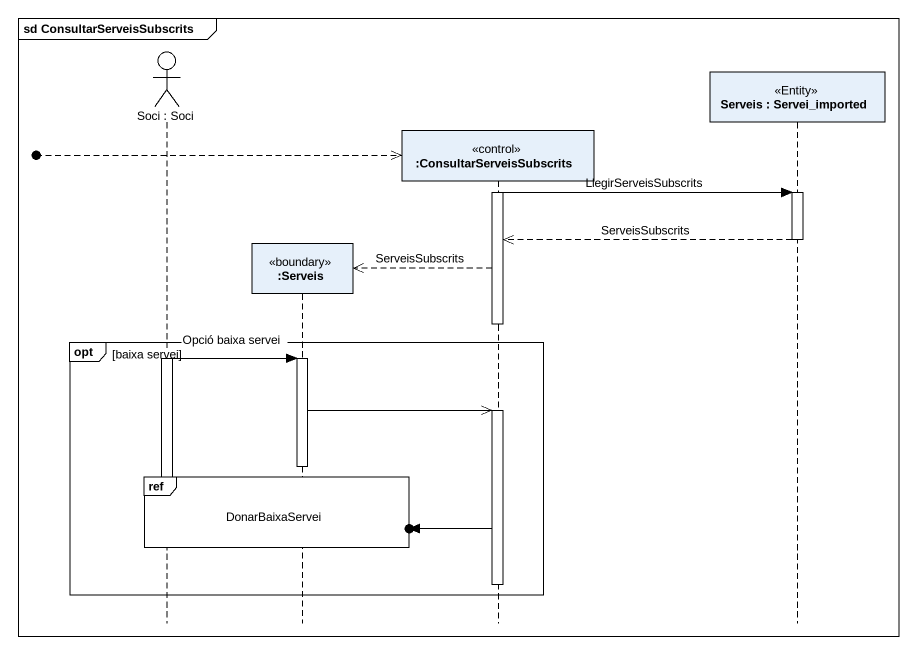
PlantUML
@startuml
mainframe sd ConsultarServeisSubscrits
hide footbox
actor "Soci : Soci" as Soci
participant ":Serveis" as Serveis <<boundary>>
participant ":ConsultarServeisSubscrits" as ConsultarServeisSubscrits <<control>>
participant "Serveis : Servei_imported" as Serveis_2 <<Entity>>

[o-->> ConsultarServeisSubscrits
activate ConsultarServeisSubscrits
ConsultarServeisSubscrits -> Serveis_2 : LlegirServeisSubscrits
activate Serveis_2
Serveis_2 -->> ConsultarServeisSubscrits : ServeisSubscrits
deactivate Serveis_2
ConsultarServeisSubscrits -->> Serveis ** : ServeisSubscrits
deactivate ConsultarServeisSubscrits
opt baixa servei
  activate Soci
  Soci -> Serveis : Opció baixa servei
  activate Serveis
  Serveis ->> ConsultarServeisSubscrits
  activate ConsultarServeisSubscrits
  deactivate Serveis
  ref over Soci, Serveis : DonarBaixaServei
  deactivate Soci
  [o<- ConsultarServeisSubscrits
  deactivate ConsultarServeisSubscrits
end
@enduml
